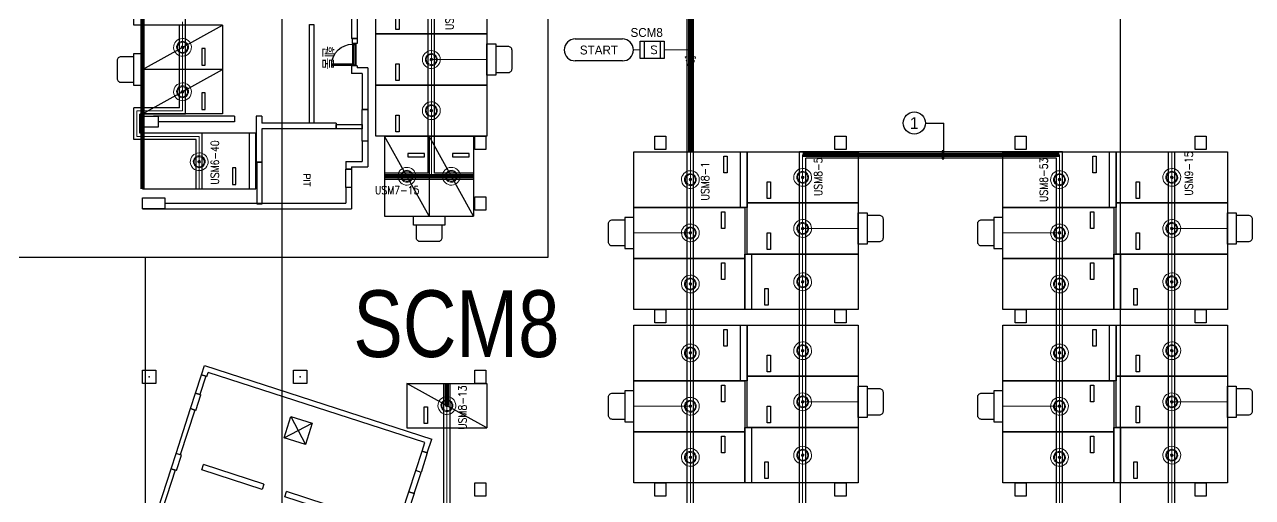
# Model space of a CAD drawing. Header units: millimetres. Extents: x 116443 to 620443, y -399357 to -63957.
# Drawn here: x 288701 to 343923, y -245515 to -224236 of the extents above; entities that cross this region are included whole.
import ezdxf
from ezdxf.enums import TextEntityAlignment as Align

# ---------------------------------------------------------------- set-up
doc = ezdxf.new("R2010")
doc.units = ezdxf.units.MM
doc.header["$LTSCALE"] = 600
doc.linetypes.add('AUDIT_D_080121100638-0', pattern=[0])
doc.linetypes.add('H1', pattern=[1, 0.5, -0.5])
for name, color, linetype, lineweight in [('1-주차면센서', 3, 'Continuous', 15), ('SD-배선', 6, 'Continuous', 0), ('TIS-TEXT', 7, 'Continuous', 18), ('주차관제', 4, 'Continuous', 158)]:
    doc.layers.add(name, color=color, linetype=linetype, lineweight=lineweight)
for name, color, linetype in [('2-주차안내등', 2, 'Continuous'), ('PARKING', 7, 'Continuous'), ('RACY WAY', 1, 'Continuous'), ('SD', 7, 'AUDIT_D_080121100638-0'), ('SD4', 1, 'Continuous'), ('z', 8, 'Continuous'), ('레이스웨이', 6, 'Continuous'), ('유도관제-TEXT', 7, 'Continuous'), ('유도관제-공간표시등', 2, 'Continuous'), ('유도관제-구역제어장치', 2, 'Continuous'), ('유도관제-통신', 6, 'Continuous')]:
    doc.layers.add(name, color=color, linetype=linetype)
doc.styles.add('GHS', font='romans.shx', dxfattribs={"bigfont": 'ghs.shx'})
doc.styles.add('H', font='', dxfattribs={"width": 0.85})
doc.styles.add('돋움', font='')
doc.styles.get('H').set_extended_font_data('HY울릉도M')
doc.styles.get('돋움').set_extended_font_data('Dotum')

# ---------------------------------------------------------------- blocks, each defined once
blk = doc.blocks.new('주차-일반형')
at = {"layer": 'z', "color": 8, "linetype": 'Continuous', "flags": 128}
blk.add_lwpolyline([(0, 5100), (2300, 5100), (2300, 100), (0, 100)], close=True, dxfattribs=at)
at = {"layer": 'z', "color": 8, "linetype": 'Continuous'}
blk.add_lwpolyline([(950, 4050), (200, 4050), (200, 4200), (950, 4200)], close=True, dxfattribs=at)
blk = doc.blocks.new('주차-확장형')
at = {"layer": 'z', "color": 8, "linetype": 'Continuous'}
blk.add_line((0, 300), (2500, 300), dxfattribs=at)
at = {"layer": 'z', "color": 8, "linetype": 'Continuous', "flags": 128}
for points in [[(2500, 0), (0, 0), (0, 5100), (2500, 5100)], [(1550, 1050), (2300, 1050), (2300, 900), (1550, 900)]]:
    blk.add_lwpolyline(points, close=True, dxfattribs=at)
blk = doc.blocks.new('주차-경형')
at = {"layer": 'z', "color": 8}
blk.add_lwpolyline([(2000, 3600), (0, 3600), (0, 0), (2000, 3600), (2000, 0), (0, 0)], dxfattribs=at)
at = {"layer": 'z', "color": 8, "linetype": 'Continuous'}
blk.add_lwpolyline([(950, 2675), (200, 2675), (200, 2825), (950, 2825)], close=True, dxfattribs=at)
blk = doc.blocks.new('주차-기둥')
at = {"layer": 'z', "color": 8, "linetype": 'Continuous', "flags": 128}
blk.add_lwpolyline([(300, 300), (300, -300), (-300, -300), (-300, 300)], close=True, dxfattribs=at)
at = {"layer": 'z', "color": 8, "linetype": 'Continuous'}
blk.add_point((0, 0), dxfattribs=at)
blk = doc.blocks.new('A$C290E0136')
at = {"layer": 'z', "color": 8}
for p, q in [((30, 200), (930, 200)), ((30, 50), (970, 50)), ((45, 160), (955, 160)), ((45, 90), (955, 90))]:
    blk.add_line(p, q, dxfattribs=at)
for points in [[(970, 200), (930, 200), (930, 1140), (970, 1140)], [(30, 200), (30, 160), (45, 160), (45, 90), (30, 50), (0, 50), (0, 200)], [(970, 200), (970, 160), (955, 160), (955, 90), (970, 50), (1000, 50), (1000, 200)]]:
    blk.add_lwpolyline(points, close=True, dxfattribs=at)
blk.add_arc((965, 206), 935, 92.1383, 180.3524, dxfattribs=at)
blk = doc.blocks.new('sa654f6s5d')
at = {"layer": 'z', "color": 8, "linetype": 'Continuous', "ltscale": 0.5}
for p, q in [((111805, 18972, 0), (112458, 17717, 0)), ((111504, 18018, 0), (112758, 18671, 0))]:
    blk.add_line(p, q, dxfattribs=at)
at = {"layer": 'z', "color": 8, "linetype": 'Continuous', "ltscale": 0.5, "elevation": 0}
blk.add_lwpolyline([(112458, 17717), (111504, 18018), (111805, 18972), (112758, 18671), (112458, 17717)], dxfattribs=at)
blk = doc.blocks.new('TIS-주차면센서(확대)')
at = {"layer": '1-주차면센서'}
blk.add_hatch(color=256, dxfattribs=at).paths.add_polyline_path([(43.5, 0, 1), (-43.5, 0, 1)])
h = blk.add_hatch(color=256, dxfattribs=at)
edge = h.paths.add_edge_path()
edge.add_arc((0, 0), 43.5, 0, 360)
for radius in [303.5, 203.5, 173.5, 43.5]:
    blk.add_circle((0, 0), radius, dxfattribs=at)
blk = doc.blocks.new('공간표시등')
at = {"layer": '2-주차안내등'}
blk.add_lwpolyline([(-228, 337), (-546, 337, 0.414214), (-646, 237), (-646, -237, 0.414214), (-546, -337), (-228, -337)], format="xyb", close=True, dxfattribs=at)
blk.add_lwpolyline([(-228, -401), (-228, 401), (0, 401), (0, -401)], close=True, dxfattribs=at)
blk = doc.blocks.new('유도관제')
at = {"layer": 'RACY WAY', "ltscale": 0.3}
for p, q in [((318785, -260181, 0), (318785, -163851)), ((318505, -260181), (318505, -174241)), ((306855, -230921), (306855, -182786)), ((307135, -230921, 0), (307135, -218001, 0)), ((293611, -224261, 0), (293611, -222671, 0)), ((295945, -228261, 0), (295945, -223981, 0)), ((295665, -224261, 0), (293611, -224261, 0)), ((295665, -227981, 0), (295665, -224261, 0)), ((295665, -227981, 0), (293611, -227981)), ((293611, -229408, 0), (293611, -227981, 0)), ((295945, -228261, 0), (293891, -228261, 0)), ((293891, -229128, 0), (293891, -228261, 0)), ((296695, -229128), (293891, -229128, 0)), ((296695, -231660, 0), (296695, -229128)), ((296415, -229408, 0), (293611, -229408, 0)), ((296415, -231660, 0), (296415, -229408, 0)), ((323555, -260181), (323555, -229961)), ((335385, -229961, 0), (323555, -229961)), ((323835, -260461, 0), (323835, -230241, 0)), ((335105, -230241), (323835, -230241)), ((335105, -260461), (335105, -230241)), ((335385, -260181), (335385, -229961, 0)), ((340155, -260181), (340155, -229961)), ((340435, -260181), (340435, -229961)), ((306855, -230921), (304895, -230921)), ((308895, -231201), (304895, -231201)), ((308895, -230921), (307135, -230921)), ((307555, -250221), (307555, -240381)), ((307835, -250501, 0), (307835, -240381))]:
    blk.add_line(p, q, dxfattribs=at)
at = {"layer": 'SD', "color": 4, "ltscale": 0.3}
for p, q in [((313467, -224883, 0), (315589, -224883, 0)), ((315589, -225871, 0), (313467, -225871, 0))]:
    blk.add_line(p, q, dxfattribs=at)
for centre, start, end in [((313467, -225377, 0), 90, 270), ((315589, -225377, 0), 270, 90)]:
    blk.add_arc(centre, 494, start, end, dxfattribs=at)
at = {"layer": 'SD-배선', "ltscale": 0.3}
for p, q in [((318645, -260321, 0), (318645, -163711)), ((306995, -231061, 0), (306995, -174101)), ((295805, -228121), (295805, -224121)), ((318645, -225195, 0), (318645, -226435, 0)), ((309495, -225811), (306995, -225811)), ((316384, -225377, 0), (316084, -225377, 0)), ((317473, -225377, 0), (318645, -225377, 0)), ((294005, -226261), (295805, -226261)), ((295805, -228121), (293751, -228121, 0)), ((293751, -229268, 0), (293751, -228121, 0)), ((296555, -229268, 0), (293751, -229268, 0)), ((296555, -231660), (296555, -229268, 0)), ((323695, -260321, 0), (323695, -230101, 0)), ((335245, -230101, 0), (323695, -230101)), ((335245, -260321), (335245, -230101, 0)), ((340295, -260321, 0), (340295, -229961, 0)), ((308895, -231061), (304895, -231061)), ((306895, -232861), (306895, -231061)), ((326195, -233411), (323695, -233411)), ((342795, -233411), (340295, -233411)), ((316095, -233611), (318645, -233611)), ((332695, -233611), (335245, -233611)), ((307695, -250361), (307695, -240381)), ((326195, -241211), (323695, -241211)), ((342795, -241211), (340295, -241211)), ((316095, -241411), (318645, -241411)), ((332695, -241411), (335245, -241411))]:
    blk.add_line(p, q, dxfattribs=at)
at = {"layer": 'SD-배선', "linetype": 'H1', "ltscale": 0.3}
for p, q in [((318408, -225688, 0), (318882, -225688, 0)), ((318645, -226435, 0), (318408, -225688, 0)), ((318882, -225688, 0), (318645, -226435, 0))]:
    blk.add_line(p, q, dxfattribs=at)
at = {"layer": 'SD4', "ltscale": 0.3}
blk.add_circle((328714, -228668), 500, dxfattribs=at)
at = {"layer": '유도관제-TEXT', "color": 1, "ltscale": 0.3}
for p in [(329214, -228668), (330048, -229923)]:
    blk.add_line(p, (330048, -228668), dxfattribs=at)
at = {"layer": '유도관제-TEXT', "color": 1, "ltscale": 0.3, "elevation": 0}
blk.add_lwpolyline([(330048, -230278), (330048, -229923), (329963, -229923), (329963, -230278)], close=True, dxfattribs=at)
at = {"layer": '유도관제-구역제어장치', "ltscale": 0.3}
for p, q in [((316384, -224990, 0), (317473, -224990, 0)), ((316384, -225764, 0), (316384, -224990, 0)), ((316566, -224990, 0), (316566, -225764, 0)), ((317292, -224990, 0), (317292, -225764, 0)), ((317473, -224990, 0), (317473, -225764, 0)), ((317473, -225764, 0), (316384, -225764, 0))]:
    blk.add_line(p, q, dxfattribs=at)
at = {"layer": 'PARKING', "xscale": 1.319999999436676, "yscale": 1.320000000298023, "zscale": 1.319999999948777, "rotation": 36.24765589264658}
for p in [(295805, -225261), (306995, -225811), (295805, -227261), (306995, -228111), (296555, -230410), (305895, -231061), (307895, -231061), (318645, -231211), (323695, -231111), (335245, -231211), (340295, -231111), (323695, -233411), (340295, -233411), (318645, -233611), (335245, -233611), (318645, -235911), (323695, -235811), (335245, -235911), (340295, -235811), (318645, -239011), (323695, -238911), (335245, -239011), (340295, -238911), (323695, -241211), (340295, -241211), (307695, -241381), (318645, -241411), (335245, -241411), (318645, -243711), (323695, -243611), (335245, -243711), (340295, -243611)]:
    blk.add_blockref('TIS-주차면센서(확대)', p, dxfattribs=at)
at = {"layer": '유도관제-공간표시등', "ltscale": 0.3, "yscale": 1.746523059904575, "zscale": 1.746523057621223}
for p, xscale, rotation in [((309495, -225811), 1.746523060499175, 180.000000000001), ((294005, -226261), -1.746523060499175, 179.9999999999989), ((306895, -232861), 1.746523060499175, 90.00000000000094), ((316095, -233611), -1.746523060499175, 179.9999999999989), ((326195, -233411), 1.746523060499175, 180.000000000001), ((332695, -233611), -1.746523060499175, 179.9999999999989), ((342795, -233411), 1.746523060499175, 180.000000000001), ((316095, -241411), -1.746523060499175, 179.9999999999989), ((326195, -241211), 1.746523060499175, 180.000000000001), ((332695, -241411), -1.746523060499175, 179.9999999999989), ((342795, -241211), 1.746523060499175, 180.000000000001)]:
    blk.add_blockref('공간표시등', p, dxfattribs=dict(at, xscale=xscale, rotation=rotation))
at = {"layer": 'SD', "color": 0, "ltscale": 0.3, "style": '돋움'}
for s, p in [('SCM8', (315953, -224793, 0)), ('START', (313675, -225582, 0))]:
    blk.add_text(s, height=400, rotation=360, dxfattribs=at).set_placement(p)
blk.add_text('1', height=528, dxfattribs=at).set_placement((328714, -228668), align=Align.MIDDLE)
at = {"layer": 'TIS-TEXT', "color": 1, "ltscale": 0.3, "style": 'GHS', "width": 0.85}
blk.add_text('USM7-11', height=360, rotation=90, dxfattribs=at).set_placement((307818, -223486), align=Align.MIDDLE)
at = {"layer": 'TIS-TEXT', "color": 7, "ltscale": 0.3, "style": 'GHS', "width": 0.85}
blk.add_text('USM6-40', height=360, rotation=90, dxfattribs=at).set_placement((297261, -230444), align=Align.MIDDLE)
at = {"layer": 'TIS-TEXT', "color": 2, "ltscale": 0.3, "style": 'GHS', "width": 0.85}
for s, p in [('USM8-52', (324395, -230956)), ('USM8-53', (334535, -231222)), ('USM8-1', (319306, -231288)), ('USM8-13', (308396, -241472))]:
    blk.add_text(s, height=360, rotation=90, dxfattribs=at).set_placement(p, align=Align.MIDDLE)
at = {"layer": 'TIS-TEXT', "color": 3, "ltscale": 0.3, "style": 'GHS', "width": 0.85}
blk.add_text('USM9-15', height=360, rotation=90, dxfattribs=at).set_placement((341061, -230941), align=Align.MIDDLE)
at = {"layer": 'TIS-TEXT', "color": 1, "ltscale": 0.3, "style": 'GHS', "width": 0.85}
blk.add_text('USM7-15', height=360, dxfattribs=at).set_placement((305459, -231688), align=Align.MIDDLE)
at = {"layer": '유도관제-구역제어장치', "ltscale": 0.3, "style": 'GHS', "width": 1}
blk.add_text('S', height=367, rotation=360, dxfattribs=at).set_placement((317007, -225377, 0), align=Align.MIDDLE_CENTER)

msp = doc.modelspace()

# ---------------------------------------------------------------- linework, layer by layer
at = {"layer": 'z', "color": 8, "ltscale": 5000}
for p, q in [((303404.9, -223870.7), (303404.9, -224870.7)), ((303654.9, -223870.7), (303654.9, -224870.7)), ((303654.9, -224870.7), (303404.9, -224870.7)), ((303654.9, -226090.7), (303404.9, -226090.7)), ((303404.9, -226090.7), (303404.9, -226440.7)), ((303654.9, -226090.7), (303654.9, -226190.7)), ((304134.9, -226190.7), (303654.9, -226190.7)), ((304134.9, -226190.7), (304134.9, -228065.7)), ((303884.9, -226440.7), (303404.9, -226440.7)), ((303884.9, -226440.7), (303884.9, -228065.7)), ((304134.9, -228065.7), (303884.9, -228065.7)), ((298144.9, -228610.7), (294704.9, -228610.7)), ((298144.9, -228360.7), (298144.9, -228610.7)), ((299364.9, -228360.7), (299114.9, -228360.7)), ((299114.9, -228360.7), (299114.9, -230420.7)), ((299364.9, -228360.7), (299364.9, -228680.7)), ((302709.9, -228680.7), (299364.9, -228680.7)), ((299364.9, -228930.7), (299364.9, -230420.7)), ((302709.9, -228930.7), (299364.9, -228930.7)), ((302709.9, -228680.7), (302709.9, -228930.7)), ((304134.9, -229485.7), (303884.9, -229485.7)), ((303884.9, -229485.7), (303884.9, -230390.7)), ((304134.9, -229485.7), (304134.9, -230640.7)), ((299364.9, -230420.7), (299114.9, -230420.7)), ((303154.9, -230390.7), (303154.9, -230740.7)), ((303154.9, -230390.7), (303884.9, -230390.7)), ((303404.9, -230740.7), (303154.9, -230740.7)), ((303404.9, -230640.7), (303404.9, -230740.7)), ((303404.9, -230640.7), (304134.9, -230640.7)), ((303404.9, -231560.7), (303154.9, -231560.7)), ((303154.9, -231560.7), (303154.9, -232275.7)), ((303404.9, -231560.7), (303404.9, -232525.7)), ((306814.1, -243510.9), (307016.2, -242887.9)), ((306576.3, -243433.8), (306701.3, -243048.5, 0)), ((306814.1, -243510.9), (306576.3, -243433.8)), ((305985.3, -245255.3), (306292.4, -244308.9)), ((306223.1, -245332.4), (306530.2, -244386)), ((306530.2, -244386), (306292.4, -244308.9)), ((300410.4, -245491.4), (300487.5, -245253.6)), ((302198.6, -246071.6), (300410.4, -245491.4)), ((306223.1, -245332.4), (305985.3, -245255.3))]:
    msp.add_line(p, q, dxfattribs=at)
at = {"layer": 'z', "color": 8}
for p, q in [((298144.9, -228360.7), (294504.9, -228360.7)), ((295004.9, -232275.7, 0), (303154.9, -232275.7, 0)), ((294004.9, -232525.7), (303404.9, -232525.7, 0)), ((296663.1, -239996.8), (296800.4, -239573.5)), ((296800.4, -239573.5), (307016.2, -242887.9, 0)), ((296900.9, -240073.9), (296663.1, -239996.8)), ((296900.9, -240073.9), (296961.1, -239888.5, 0)), ((296900.9, -240073.9), (296900.9, -240073.9)), ((306701.3, -243048.5), (296961.1, -239888.5)), ((296169.3, -241518.7), (296394.6, -240824.3)), ((296394.6, -240824.3), (296632.4, -240901.5)), ((296407.1, -241595.9), (296632.4, -240901.5)), ((296407.1, -241595.9), (296169.3, -241518.7)), ((295289.8, -244229.6), (295515.1, -243535.2)), ((295752.9, -243612.4), (295515.1, -243535.2)), ((295527.6, -244306.7), (295752.9, -243612.4)), ((296667.4, -244277), (296744.6, -244039.2)), ((299460.2, -244920.3), (296744.6, -244039.2)), ((295527.6, -244306.7), (295289.8, -244229.6)), ((299383.1, -245158.1), (296667.4, -244277)), ((299460.2, -244920.3), (299383.1, -245158.1)), ((302266.2, -245830.7), (300487.5, -245253.6))]:
    msp.add_line(p, q, dxfattribs=at)
for points in [[(301509.9, -228680.7), (301509.9, -224235.7), (301709.9, -224235.7), (301709.9, -228680.7)], [(303454.9, -225090.7), (303454.9, -224870.7), (303654.9, -224870.7), (303654.9, -225090.7)], [(303884.9, -229485.7), (303884.9, -228065.7), (304134.9, -228065.7), (304134.9, -229485.7)], [(294704.9, -228360.7), (294704.9, -228860.7), (294004.9, -228860.7), (294004.9, -228360.7)], [(303884.9, -228930.7), (302709.9, -228930.7), (302709.9, -228730.7), (303884.9, -228730.7)], [(308944.9, -229860.7), (308944.9, -229260.7), (309444.9, -229260.7), (309444.9, -229860.7)], [(317044.9, -229860.7), (317044.9, -229260.7), (317544.9, -229260.7), (317544.9, -229860.7)], [(325144.9, -229860.7), (325144.9, -229260.7), (325644.9, -229260.7), (325644.9, -229860.7)], [(333244.9, -229860.7), (333244.9, -229260.7), (333744.9, -229260.7), (333744.9, -229860.7)], [(341344.9, -229860.7), (341344.9, -229260.7), (341844.9, -229260.7), (341844.9, -229860.7)], [(299164.9, -232310.7), (299164.9, -230420.7), (299364.9, -230420.7), (299364.9, -232310.7)], [(303154.9, -231560.7), (303154.9, -230740.7), (303404.9, -230740.7), (303404.9, -231560.7)], [(295004.9, -232025.7), (295004.9, -232525.7), (294004.9, -232525.7), (294004.9, -232025.7)], [(308944.9, -232580.7), (308944.9, -231980.7), (309444.9, -231980.7), (309444.9, -232580.7)], [(317044.9, -237660.7), (317044.9, -237060.7), (317544.9, -237060.7), (317544.9, -237660.7)], [(325144.9, -237660.7), (325144.9, -237060.7), (325644.9, -237060.7), (325644.9, -237660.7)], [(333244.9, -237660.7), (333244.9, -237060.7), (333744.9, -237060.7), (333744.9, -237660.7)], [(341344.9, -237660.7), (341344.9, -237060.7), (341844.9, -237060.7), (341844.9, -237660.7)], [(296853.3, -240058.5), (296584.8, -240886.1), (296394.6, -240824.3), (296663.1, -239996.8)], [(308944.9, -240380.7), (308944.9, -239780.7), (309444.9, -239780.7), (309444.9, -240380.7)], [(296359.6, -241580.4), (295705.3, -243596.9), (295515.1, -243535.2), (296169.3, -241518.7)], [(306814.1, -243510.9), (306530.2, -244386), (306292.4, -244308.9), (306576.3, -243433.8)], [(295480.1, -244291.3), (294146.9, -248400.5), (293956.7, -248338.7), (295289.8, -244229.6)], [(308944.9, -245460.7), (308944.9, -244860.7), (309444.9, -244860.7), (309444.9, -245460.7)], [(317044.9, -245460.7), (317044.9, -244860.7), (317544.9, -244860.7), (317544.9, -245460.7)], [(325144.9, -245460.7), (325144.9, -244860.7), (325644.9, -244860.7), (325644.9, -245460.7)], [(333244.9, -245460.7), (333244.9, -244860.7), (333744.9, -244860.7), (333744.9, -245460.7)], [(341344.9, -245460.7), (341344.9, -244860.7), (341844.9, -244860.7), (341844.9, -245460.7)], [(306223.1, -245332.4), (305939.2, -246207.5), (305701.4, -246130.4), (305985.3, -245255.3)]]:
    msp.add_lwpolyline(points, close=True, dxfattribs=at)
at = {"layer": '레이스웨이', "color": 6, "lineweight": 30}
for p, q in [((300272.6, -169972.3), (300272.6, -234712.2)), ((312239.1, -223097.4), (312239.1, -234712.2)), ((337994.9, -252792.6), (337994.9, -223097.4)), ((294134.8, -234712.2), (265732.8, -234712.2)), ((294134.8, -277972.1), (294134.8, -234712.2)), ((300272.6, -234712.2), (294134.8, -234712.2)), ((312239.1, -234712.2), (300272.6, -234712.2)), ((300272.6, -234712.2), (300272.6, -277972.1))]:
    msp.add_line(p, q, dxfattribs=at)
at = {"layer": '주차관제', "color": 140, "elevation": 0}
for points, const_width in [([(294004.9, -212530.7), (294004.9, -231628.2)], 200), ([(323694.9, -230100.7), (323694.9, -230100.7), (335244.9, -230100.7), (335244.9, -230100.7)], 200), ([(296554.9, -230409.7), (294004.9, -230409.7)], 1)]:
    msp.add_lwpolyline(points, dxfattribs=dict(at, const_width=const_width))
at = {"layer": '주차관제', "color": 140}
for points, const_width in [([(318644.9, -221110.7), (318644.9, -229960.7)], 200), ([(295804.9, -225260.7), (294004.9, -225260.7)], 1), ([(295804.9, -227260.7), (294004.9, -227260.7)], 1), ([(304894.9, -231060.7), (308894.9, -231060.7)], 200), ([(307694.9, -240380.7), (307694.9, -241380.7)], 200)]:
    msp.add_lwpolyline(points, dxfattribs=dict(at, const_width=const_width))
at = {"layer": '주차관제', "color": 1, "const_width": 200}
for points in [[(318644.9, -229960.7), (318644.9, -221110.7)], [(323694.9, -230100.7), (335244.9, -230100.7)]]:
    msp.add_lwpolyline(points, dxfattribs=at)

# ---------------------------------------------------------------- block references
at = {"layer": 'z', "color": 8}
msp.add_blockref('sa654f6s5d', (188875.5, -260850.4, 0), dxfattribs=at)
at = {"layer": 'z', "color": 8, "linetype": 'Continuous'}
for p, rotation in [((309594.9, -224660.7), 89.9999999999999), ((309594.9, -226960.7), 89.9999999999999), ((309594.9, -229260.7), 89.9999999999999), ((326294.9, -232260.7), 89.9999999999999), ((342894.9, -232260.7), 89.9999999999999), ((315994.9, -232460.7), 270), ((326294.9, -234560.7), 89.9999999999999), ((332594.9, -232460.7), 270), ((342894.9, -234560.7), 89.9999999999999), ((315994.9, -234760.7), 270), ((332594.9, -234760.7), 270), ((326294.9, -240060.7), 89.9999999999999), ((342894.9, -240060.7), 89.9999999999999), ((326294.9, -242360.7), 89.9999999999999), ((342894.9, -242360.7), 89.9999999999999), ((315994.9, -240260.7), 270), ((332594.9, -240260.7), 270), ((315994.9, -242560.7), 270), ((332594.9, -242560.7), 270)]:
    msp.add_blockref('주차-일반형', p, dxfattribs=dict(at, rotation=rotation))
at = {"layer": 'z', "color": 8, "xscale": -1}
for name, p, rotation in [('주차-경형', (294004.9, -226260.7), 270), ('주차-경형', (294004.9, -228260.7), 270), ('주차-확장형', (299104.9, -229128.2), 90)]:
    msp.add_blockref(name, p, dxfattribs=dict(at, rotation=rotation))
at = {"layer": 'z', "color": 8, "ltscale": 2.5, "xscale": -1, "rotation": 89.99999999999993}
msp.add_blockref('A$C290E0136', (303654.9, -225090.7), dxfattribs=at)
at = {"layer": 'z', "color": 8, "xscale": -1}
for p in [(306894.9, -232860.7), (308894.9, -232860.7)]:
    msp.add_blockref('주차-경형', p, dxfattribs=at)
at = {"layer": 'z', "color": 8}
for name, p, rotation in [('주차-확장형', (321194.9, -232460.7), 89.9999999999999), ('주차-확장형', (337794.9, -232460.7), 89.9999999999999), ('주차-확장형', (321094.9, -234560.7), 270), ('주차-확장형', (337694.9, -234560.7), 270), ('주차-확장형', (321194.9, -240260.7), 89.9999999999999), ('주차-확장형', (337794.9, -240260.7), 89.9999999999999), ('주차-기둥', (294304.9, -240080.7), 270), ('주차-기둥', (301094.9, -240080.7), 270), ('주차-경형', (309494.9, -242380.7), 89.9999999999999), ('주차-확장형', (321094.9, -242360.7), 270), ('주차-확장형', (337694.9, -242360.7), 270)]:
    msp.add_blockref(name, p, dxfattribs=dict(at, rotation=rotation))
at = {"layer": '유도관제-통신'}
msp.add_blockref('유도관제', (0, 0), dxfattribs=at)

# ---------------------------------------------------------------- texts
at = {"layer": 'z', "color": 8, "style": 'GHS'}
for s, height, p in [('휀룸', 500, (302335.2, -225731)), ('PIT', 300, (301390.2, -231227.7))]:
    msp.add_text(s, height=height, rotation=270, dxfattribs=at).set_placement(p, align=Align.MIDDLE_CENTER)
at = {"layer": '레이스웨이', "color": 6, "lineweight": 30, "style": 'H', "width": 0.85}
msp.add_text('SCM8', height=3000, dxfattribs=at).set_placement((303487.8, -239196.5))

doc.saveas('drawing.dxf')
